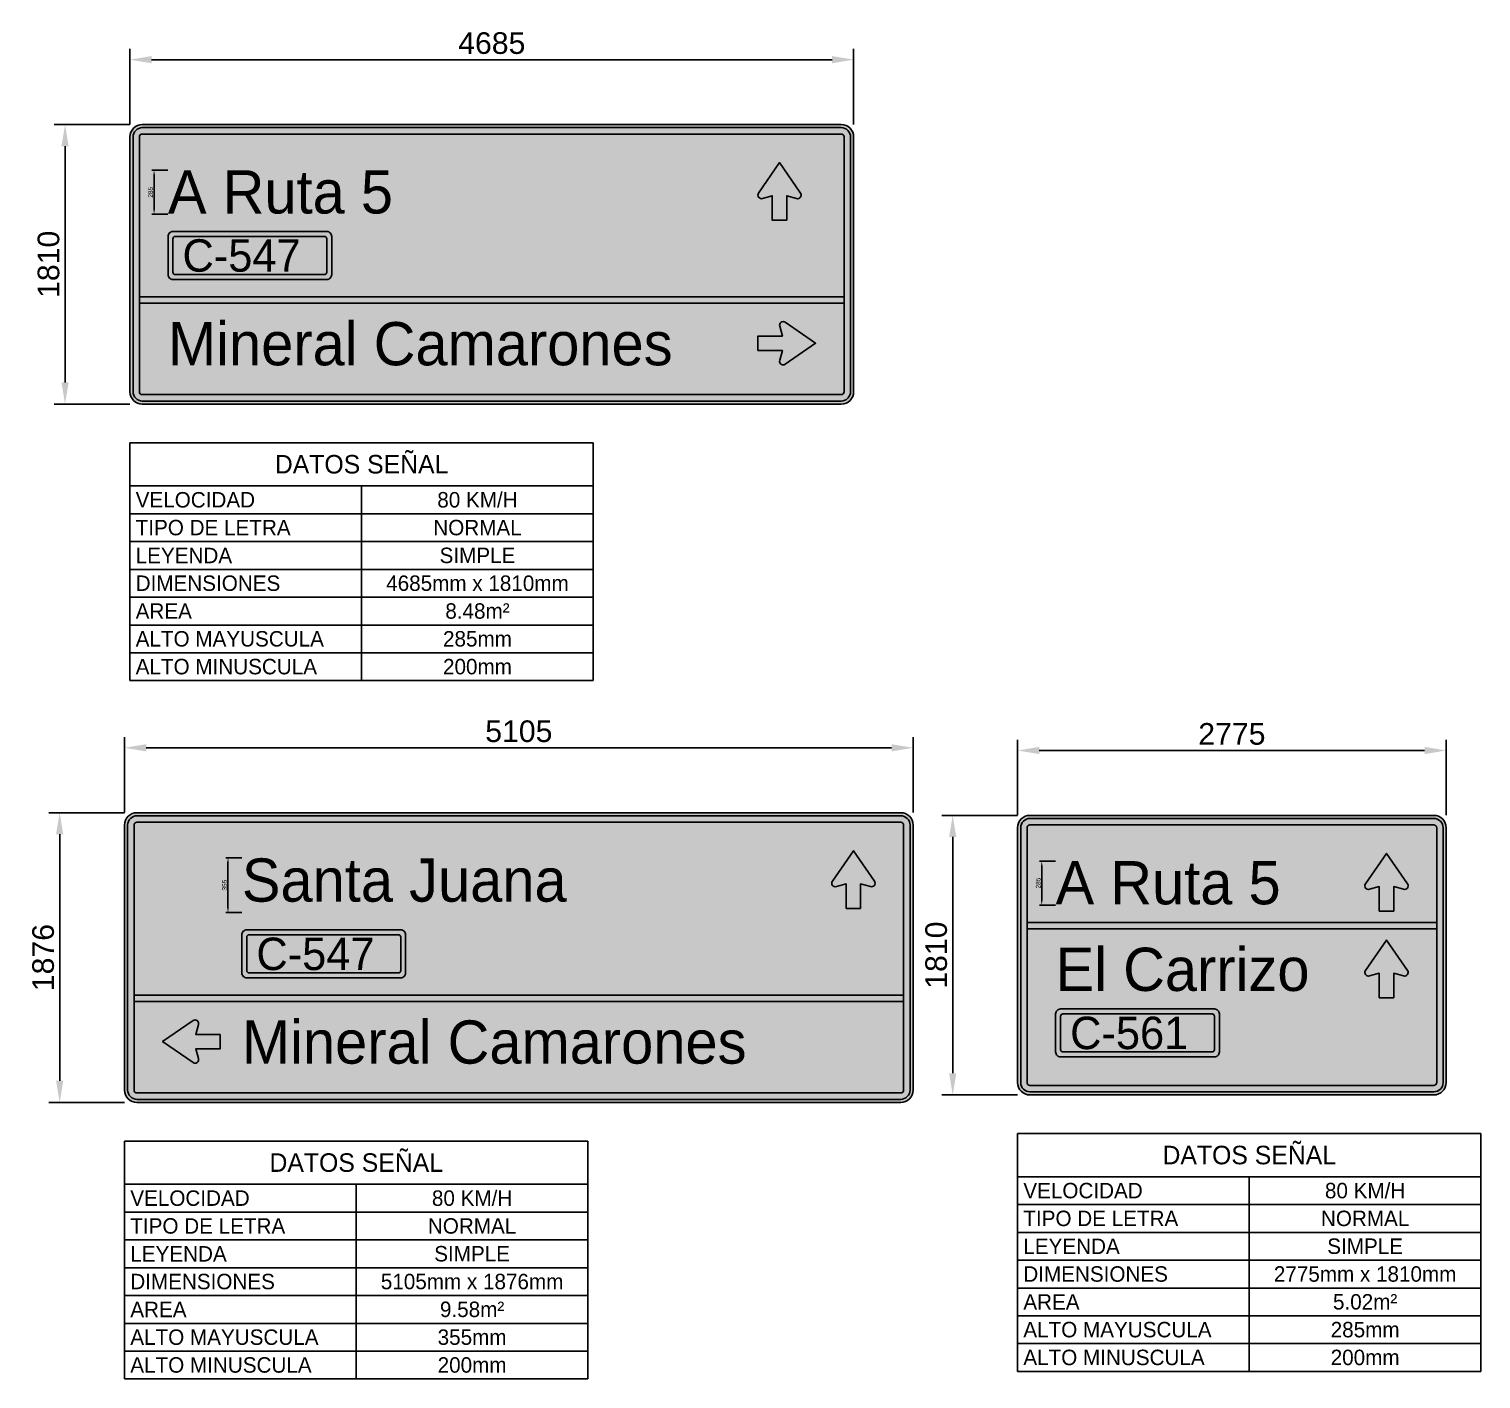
# Model space of a CAD drawing. Header units: millimetres. Extents: x 21 to 9781, y 2380 to 20169.
# Drawn here: x 21 to 9421, y 11430 to 20169 of the extents above; entities that cross this region are included whole.
import ezdxf
from ezdxf.enums import TextEntityAlignment as Align

# ---------------------------------------------------------------- set-up
doc = ezdxf.new("R2010")
doc.units = ezdxf.units.MM
doc.layers.add('SEÑAL', color=7, linetype='Continuous')
doc.styles.add('CONASET', font='RutaCL_Regular.ttf')
doc.styles.get("Standard").update_dxf_attribs({"font": 'arial.ttf'})
doc.dimstyles.new('ISO-25', dxfattribs={"dimtxt": 2.5, "dimasz": 2.5, "dimexe": 1.25, "dimexo": 0.625, "dimtad": 1, "dimtxsty": 'Standard', "dimcen": 2.5, "dimadec": 0, "dimazin": 0, "dimtfac": 1, "dimtmove": 0, "dimatfit": 3, "dimfxl": 1, "dimarcsym": 0})

# ---------------------------------------------------------------- blocks, each defined once
blk = doc.blocks.new('*U2')
at = {"true_color": 0xffffff}
h = blk.add_hatch(color=7, dxfattribs=at)
edge = h.paths.add_edge_path()
edge.add_line((-242.2, -245.7), (469.8, -245.7))
edge.add_arc((469.8, -223.2), 22.5, 270, 360)
edge.add_line((492.3, -223.2), (492.3, -46.8))
edge.add_arc((469.8, -46.8), 22.5, 0, 90)
edge.add_line((469.8, -24.3), (-242.2, -24.3))
edge.add_arc((-242.2, -46.8), 22.5, 90, 180)
edge.add_line((-264.7, -46.8), (-264.7, -223.2))
edge.add_arc((-242.2, -223.2), 22.5, 180, 270)
edge = h.paths.add_edge_path(flags=16)
edge.add_line((-231, -223.2), (458.6, -223.2))
edge.add_arc((458.6, -212), 11.2, 270, 360)
edge.add_line((469.8, -212), (469.8, -58))
edge.add_arc((458.6, -58), 11.2, 0, 90)
edge.add_line((458.6, -46.8), (-231, -46.8))
edge.add_arc((-231, -58), 11.2, 90, 180)
edge.add_line((-242.2, -58), (-242.2, -212))
edge.add_arc((-231, -212), 11.2, 180, 270)
at = {"color": 7, "true_color": 0xffffff}
for points in [[(-242.2, -245.7), (469.8, -245.7, 0.414214), (492.3, -223.2), (492.3, -46.8, 0.414214), (469.8, -24.3), (-242.2, -24.3, 0.414214), (-264.7, -46.8), (-264.7, -223.2, 0.414214)], [(-231, -223.2), (458.6, -223.2, 0.414214), (469.8, -212), (469.8, -58, 0.414214), (458.6, -46.8), (-231, -46.8, 0.414214), (-242.2, -58), (-242.2, -212, 0.414214)]]:
    blk.add_lwpolyline(points, format="xyb", close=True, dxfattribs=at)
at = {"color": 7, "true_color": 0xffffff, "style": 'CONASET'}
blk.add_attdef('ROL', text='', height=150, dxfattribs=at).set_placement((-197.7, -135), align=Align.MIDDLE_LEFT)
blk = doc.blocks.new('$FLECHAASCENDENTE')
at = {"true_color": 0xffffff}
blk.add_hatch(color=7, dxfattribs=at).paths.add_polyline_path([(0, 0), (-211, 146, 0.699906), (-249, 118), (-230, 50), (-400, 50), (-400, -50), (-230, -50), (-249, -118, 0.699906), (-211, -146)])
at = {"layer": 'SEÑAL', "color": 7, "true_color": 0xffffff}
blk.add_lwpolyline([(-400, -50), (-230, -50), (-249, -118, 0.699906), (-211, -146), (0, 0), (-211, 146, 0.699906), (-249, 118), (-230, 50), (-400, 50)], format="xyb", close=True, dxfattribs=at)
blk = doc.blocks.new('*D34')
at = {"color": 0, "lineweight": -2, "transparency": 16777216}
for p, q in [((638.8, 15095.5), (149.5, 15095.5)), ((219.5, 13359.7), (219.5, 14955.5)), ((638.8, 13219.7), (149.5, 13219.7))]:
    blk.add_line(p, q, dxfattribs=at)
at = {"color": 0, "transparency": 16777216}
for points in [[(196.1, 14955.5), (242.8, 14955.5), (219.5, 15095.5)], [(196.1, 13359.7), (242.8, 13359.7), (219.5, 13219.7)]]:
    blk.add_solid(points, dxfattribs=at)
at = {"layer": 'DEFPOINTS', "color": 0, "transparency": 16777216}
for p in [(219.5, 15095.5), (639.5, 15095.5), (639.5, 13219.7)]:
    blk.add_point(p, dxfattribs=at)
at = {"color": 0, "transparency": 16777216, "insert": (113, 14157.6), "char_height": 140, "attachment_point": 5, "rotation": 90}
blk.add_mtext('1876', dxfattribs=at)
blk = doc.blocks.new('*D35')
at = {"color": 0, "lineweight": -2, "transparency": 16777216}
for p, q in [((639.5, 15096.2), (639.5, 15585.5)), ((779.5, 15515.5), (5604.9, 15515.5)), ((5744.9, 15096.2), (5744.9, 15585.5))]:
    blk.add_line(p, q, dxfattribs=at)
at = {"color": 0, "transparency": 16777216}
for points in [[(779.5, 15538.9), (779.5, 15492.2), (639.5, 15515.5)], [(5604.9, 15538.9), (5604.9, 15492.2), (5744.9, 15515.5)]]:
    blk.add_solid(points, dxfattribs=at)
at = {"layer": 'DEFPOINTS', "color": 0, "transparency": 16777216}
for p in [(5744.9, 15515.5), (639.5, 15095.5), (5744.9, 15095.5)]:
    blk.add_point(p, dxfattribs=at)
at = {"color": 0, "transparency": 16777216, "insert": (3192.2, 15622), "char_height": 140, "attachment_point": 5}
blk.add_mtext('5105', dxfattribs=at)
blk = doc.blocks.new('*D36')
at = {"color": 0, "lineweight": -2, "transparency": 16777216}
for p, q in [((1398.6, 14804.2), (1294.2, 14804.2)), ((1309.2, 14478.8), (1309.2, 14774.2)), ((1398.6, 14448.8), (1294.2, 14448.8))]:
    blk.add_line(p, q, dxfattribs=at)
at = {"color": 0, "transparency": 16777216}
for points in [[(1304.2, 14774.2), (1314.2, 14774.2), (1309.2, 14804.2)], [(1304.2, 14478.8), (1314.2, 14478.8), (1309.2, 14448.8)]]:
    blk.add_solid(points, dxfattribs=at)
at = {"layer": 'DEFPOINTS', "color": 0, "transparency": 16777216}
for p in [(1309.2, 14804.2), (1399.2, 14804.2), (1399.2, 14448.8)]:
    blk.add_point(p, dxfattribs=at)
at = {"color": 0, "transparency": 16777216, "insert": (1286.4, 14626.5), "char_height": 30, "attachment_point": 5, "rotation": 90}
blk.add_mtext('355', dxfattribs=at)
blk = doc.blocks.new('*T37')
at = {"color": 0, "linetype": 'ByBlock', "lineweight": -2, "transparency": 16777216}
for p, q in [((0, 0), (3000, 0)), ((0, 0), (0, -1540)), ((3000, 0), (3000, -1540)), ((0, -280), (3000, -280)), ((1500, -280), (1500, -1540)), ((0, -460), (3000, -460)), ((0, -640), (3000, -640)), ((0, -820), (3000, -820)), ((0, -1000), (3000, -1000)), ((0, -1180), (3000, -1180)), ((0, -1360), (3000, -1360)), ((0, -1540), (3000, -1540))]:
    blk.add_line(p, q, dxfattribs=at)
at = {"color": 0, "transparency": 16777216, "style": 'CONASET'}
for s, insert, char_height, width, attachment_point in [('DATOS SEÑAL', (1500, -140), 120, 2999.88, 5), (' VELOCIDAD', (0.06, -370), 100, 1499.88, 4), ('80 KM/H', (2250, -370), 100, 1499.88, 5), (' TIPO DE LETRA', (0.06, -550), 100, 1499.88, 4), ('NORMAL', (2250, -550), 100, 1499.88, 5), (' LEYENDA', (0.06, -730), 100, 1499.88, 4), ('SIMPLE', (2250, -730), 100, 1499.88, 5), (' DIMENSIONES', (0.06, -910), 100, 1499.88, 4), ('5105mm x 1876mm', (2250, -910), 100, 1499.88, 5), (' AREA', (0.06, -1090), 100, 1499.88, 4), ('9.58m²', (2250, -1090), 100, 1499.88, 5), (' ALTO MAYUSCULA', (0.06, -1270), 100, 1499.88, 4), ('355mm', (2250, -1270), 100, 1499.88, 5), (' ALTO MINUSCULA', (0.06, -1450), 100, 1499.88, 4), ('200mm', (2250, -1450), 100, 1499.88, 5)]:
    blk.add_mtext(s, dxfattribs=dict(at, insert=insert, char_height=char_height, width=width, attachment_point=attachment_point))
blk = doc.blocks.new('*D39')
at = {"color": 0, "lineweight": -2, "transparency": 16777216}
for p, q in [((673.7, 19550.3), (184.3, 19550.3)), ((254.3, 17880.6), (254.3, 19410.3)), ((673.7, 17740.6), (184.3, 17740.6))]:
    blk.add_line(p, q, dxfattribs=at)
at = {"color": 0, "transparency": 16777216}
for points in [[(231, 19410.3), (277.7, 19410.3), (254.3, 19550.3)], [(231, 17880.6), (277.7, 17880.6), (254.3, 17740.6)]]:
    blk.add_solid(points, dxfattribs=at)
at = {"layer": 'DEFPOINTS', "color": 0, "transparency": 16777216}
for p in [(254.3, 19550.3), (674.3, 19550.3), (674.3, 17740.6)]:
    blk.add_point(p, dxfattribs=at)
at = {"color": 0, "transparency": 16777216, "insert": (147.8, 18645.5), "char_height": 140, "attachment_point": 5, "rotation": 90}
blk.add_mtext('1810', dxfattribs=at)
blk = doc.blocks.new('*D40')
at = {"color": 0, "lineweight": -2, "transparency": 16777216}
for p, q in [((674.3, 19551), (674.3, 20040.3)), ((5359.7, 19551), (5359.7, 20040.3)), ((814.3, 19970.3), (5219.7, 19970.3))]:
    blk.add_line(p, q, dxfattribs=at)
at = {"color": 0, "transparency": 16777216}
for points in [[(814.3, 19993.7), (814.3, 19947), (674.3, 19970.3)], [(5219.7, 19993.7), (5219.7, 19947), (5359.7, 19970.3)]]:
    blk.add_solid(points, dxfattribs=at)
at = {"layer": 'DEFPOINTS', "color": 0, "transparency": 16777216}
for p in [(5359.7, 19970.3), (674.3, 19550.3), (5359.7, 19550.3)]:
    blk.add_point(p, dxfattribs=at)
at = {"color": 0, "transparency": 16777216, "insert": (3017, 20076.8), "char_height": 140, "attachment_point": 5}
blk.add_mtext('4685', dxfattribs=at)
blk = doc.blocks.new('*D41')
at = {"color": 0, "lineweight": -2, "transparency": 16777216}
for p, q in [((920.1, 19254.4), (815.7, 19254.4)), ((830.7, 18999.7), (830.7, 19224.4)), ((920.1, 18969.7), (815.7, 18969.7))]:
    blk.add_line(p, q, dxfattribs=at)
at = {"color": 0, "transparency": 16777216}
for points in [[(825.7, 19224.4), (835.7, 19224.4), (830.7, 19254.4)], [(825.7, 18999.7), (835.7, 18999.7), (830.7, 18969.7)]]:
    blk.add_solid(points, dxfattribs=at)
at = {"layer": 'DEFPOINTS', "color": 0, "transparency": 16777216}
for p in [(830.7, 19254.4), (920.7, 19254.4), (920.7, 18969.7)]:
    blk.add_point(p, dxfattribs=at)
at = {"color": 0, "transparency": 16777216, "insert": (807.9, 19112), "char_height": 30, "attachment_point": 5, "rotation": 90}
blk.add_mtext('285', dxfattribs=at)
blk = doc.blocks.new('*T42')
at = {"color": 0, "linetype": 'ByBlock', "lineweight": -2, "transparency": 16777216}
for p, q in [((0, 0), (3000, 0)), ((0, 0), (0, -1540)), ((3000, 0), (3000, -1540)), ((0, -280), (3000, -280)), ((1500, -280), (1500, -1540)), ((0, -460), (3000, -460)), ((0, -640), (3000, -640)), ((0, -820), (3000, -820)), ((0, -1000), (3000, -1000)), ((0, -1180), (3000, -1180)), ((0, -1360), (3000, -1360)), ((0, -1540), (3000, -1540))]:
    blk.add_line(p, q, dxfattribs=at)
at = {"color": 0, "transparency": 16777216, "style": 'CONASET'}
for s, insert, char_height, width, attachment_point in [('DATOS SEÑAL', (1500, -140), 120, 2999.88, 5), (' VELOCIDAD', (0.06, -370), 100, 1499.88, 4), ('80 KM/H', (2250, -370), 100, 1499.88, 5), (' TIPO DE LETRA', (0.06, -550), 100, 1499.88, 4), ('NORMAL', (2250, -550), 100, 1499.88, 5), (' LEYENDA', (0.06, -730), 100, 1499.88, 4), ('SIMPLE', (2250, -730), 100, 1499.88, 5), (' DIMENSIONES', (0.06, -910), 100, 1499.88, 4), ('4685mm x 1810mm', (2250, -910), 100, 1499.88, 5), (' AREA', (0.06, -1090), 100, 1499.88, 4), ('8.48m²', (2250, -1090), 100, 1499.88, 5), (' ALTO MAYUSCULA', (0.06, -1270), 100, 1499.88, 4), ('285mm', (2250, -1270), 100, 1499.88, 5), (' ALTO MINUSCULA', (0.06, -1450), 100, 1499.88, 4), ('200mm', (2250, -1450), 100, 1499.88, 5)]:
    blk.add_mtext(s, dxfattribs=dict(at, insert=insert, char_height=char_height, width=width, attachment_point=attachment_point))
blk = doc.blocks.new('*D44')
at = {"color": 0, "lineweight": -2, "transparency": 16777216}
for p, q in [((6420.6, 15078.2), (5931.2, 15078.2)), ((6001.2, 13408.5), (6001.2, 14938.2)), ((6420.6, 13268.5), (5931.2, 13268.5))]:
    blk.add_line(p, q, dxfattribs=at)
at = {"color": 0, "transparency": 16777216}
for points in [[(5977.8, 14938.2), (6024.5, 14938.2), (6001.2, 15078.2)], [(5977.8, 13408.5), (6024.5, 13408.5), (6001.2, 13268.5)]]:
    blk.add_solid(points, dxfattribs=at)
at = {"layer": 'DEFPOINTS', "color": 0, "transparency": 16777216}
for p in [(6001.2, 15078.2), (6421.2, 15078.2), (6421.2, 13268.5)]:
    blk.add_point(p, dxfattribs=at)
at = {"color": 0, "transparency": 16777216, "insert": (5894.7, 14173.3), "char_height": 140, "attachment_point": 5, "rotation": 90}
blk.add_mtext('1810', dxfattribs=at)
blk = doc.blocks.new('*D45')
at = {"color": 0, "lineweight": -2, "transparency": 16777216}
for p, q in [((6421.2, 15078.8), (6421.2, 15568.2)), ((9196, 15078.8), (9196, 15568.2)), ((6561.2, 15498.2), (9056, 15498.2))]:
    blk.add_line(p, q, dxfattribs=at)
at = {"color": 0, "transparency": 16777216}
for points in [[(6561.2, 15521.5), (6561.2, 15474.8), (6421.2, 15498.2)], [(9056, 15521.5), (9056, 15474.8), (9196, 15498.2)]]:
    blk.add_solid(points, dxfattribs=at)
at = {"layer": 'DEFPOINTS', "color": 0, "transparency": 16777216}
for p in [(9196, 15498.2), (6421.2, 15078.2), (9196, 15078.2)]:
    blk.add_point(p, dxfattribs=at)
at = {"color": 0, "transparency": 16777216, "insert": (7808.6, 15604.7), "char_height": 140, "attachment_point": 5}
blk.add_mtext('2775', dxfattribs=at)
blk = doc.blocks.new('*D46')
at = {"color": 0, "lineweight": -2, "transparency": 16777216}
for p, q in [((6667, 14782.2), (6562.6, 14782.2)), ((6577.6, 14527.5), (6577.6, 14752.2)), ((6667, 14497.5), (6562.6, 14497.5))]:
    blk.add_line(p, q, dxfattribs=at)
at = {"color": 0, "transparency": 16777216}
for points in [[(6572.6, 14752.2), (6582.6, 14752.2), (6577.6, 14782.2)], [(6572.6, 14527.5), (6582.6, 14527.5), (6577.6, 14497.5)]]:
    blk.add_solid(points, dxfattribs=at)
at = {"layer": 'DEFPOINTS', "color": 0, "transparency": 16777216}
for p in [(6577.6, 14782.2), (6667.6, 14782.2), (6667.6, 14497.5)]:
    blk.add_point(p, dxfattribs=at)
at = {"color": 0, "transparency": 16777216, "insert": (6554.8, 14639.9), "char_height": 30, "attachment_point": 5, "rotation": 90}
blk.add_mtext('285', dxfattribs=at)
blk = doc.blocks.new('*T47')
at = {"color": 0, "linetype": 'ByBlock', "lineweight": -2, "transparency": 16777216}
for p, q in [((0, 0), (3000, 0)), ((0, 0), (0, -1540)), ((3000, 0), (3000, -1540)), ((0, -280), (3000, -280)), ((1500, -280), (1500, -1540)), ((0, -460), (3000, -460)), ((0, -640), (3000, -640)), ((0, -820), (3000, -820)), ((0, -1000), (3000, -1000)), ((0, -1180), (3000, -1180)), ((0, -1360), (3000, -1360)), ((0, -1540), (3000, -1540))]:
    blk.add_line(p, q, dxfattribs=at)
at = {"color": 0, "transparency": 16777216, "style": 'CONASET'}
for s, insert, char_height, width, attachment_point in [('DATOS SEÑAL', (1500, -140), 120, 2999.88, 5), (' VELOCIDAD', (0.06, -370), 100, 1499.88, 4), ('80 KM/H', (2250, -370), 100, 1499.88, 5), (' TIPO DE LETRA', (0.06, -550), 100, 1499.88, 4), ('NORMAL', (2250, -550), 100, 1499.88, 5), (' LEYENDA', (0.06, -730), 100, 1499.88, 4), ('SIMPLE', (2250, -730), 100, 1499.88, 5), (' DIMENSIONES', (0.06, -910), 100, 1499.88, 4), ('2775mm x 1810mm', (2250, -910), 100, 1499.88, 5), (' AREA', (0.06, -1090), 100, 1499.88, 4), ('5.02m²', (2250, -1090), 100, 1499.88, 5), (' ALTO MAYUSCULA', (0.06, -1270), 100, 1499.88, 4), ('285mm', (2250, -1270), 100, 1499.88, 5), (' ALTO MINUSCULA', (0.06, -1450), 100, 1499.88, 4), ('200mm', (2250, -1450), 100, 1499.88, 5)]:
    blk.add_mtext(s, dxfattribs=dict(at, insert=insert, char_height=char_height, width=width, attachment_point=attachment_point))

msp = doc.modelspace()

# ---------------------------------------------------------------- hatches: boundary and pattern name
at = {"true_color": 0x007f00}
h = msp.add_hatch(color=96, dxfattribs=at)
edge = h.paths.add_edge_path()
edge.add_line((754.3, 17740.6), (5279.7, 17740.6))
edge.add_arc((5279.7, 17820.6), 80, 270, 360)
edge.add_line((5359.7, 17820.6), (5359.7, 19470.3))
edge.add_arc((5279.7, 19470.3), 80, 0, 90)
edge.add_line((5279.7, 19550.3), (754.3, 19550.3))
edge.add_arc((754.3, 19470.3), 80, 90, 180)
edge.add_line((674.3, 19470.3), (674.3, 17820.6))
edge.add_arc((754.3, 17820.6), 80, 180, 270)
at = {"true_color": 0xffffff}
h = msp.add_hatch(color=7, dxfattribs=at)
edge = h.paths.add_edge_path()
edge.add_line((754.3, 17760.6), (5279.7, 17760.6))
edge.add_arc((5279.7, 17820.6), 60, 270, 360)
edge.add_line((5339.7, 17820.6), (5339.7, 19470.3))
edge.add_arc((5279.7, 19470.3), 60, 0, 90)
edge.add_line((5279.7, 19530.3), (754.3, 19530.3))
edge.add_arc((754.3, 19470.3), 60, 90, 180)
edge.add_line((694.3, 19470.3), (694.3, 17820.6))
edge.add_arc((754.3, 17820.6), 60, 180, 270)
edge = h.paths.add_edge_path(flags=16)
edge.add_line((754.3, 17802.1), (5279.7, 17802.1))
edge.add_arc((5279.7, 17820.6), 18.5, 270, 360)
edge.add_line((5298.2, 17820.6), (5298.2, 19470.3))
edge.add_arc((5279.7, 19470.3), 18.5, 0, 90)
edge.add_line((5279.7, 19488.8), (754.3, 19488.8))
edge.add_arc((754.3, 19470.3), 18.5, 90, 180)
edge.add_line((735.8, 19470.3), (735.8, 17820.6))
edge.add_arc((754.3, 17820.6), 18.5, 180, 270)
at = {"true_color": 0x007f00}
for points in [[(931.3, 18558.3), (1970, 18558.3), (1970, 18847.1), (931.3, 18847.1)], [(1409.8, 14037.4), (2448.5, 14037.4), (2448.5, 14326.2), (1409.8, 14326.2)], [(6678.2, 13525.5), (7716.9, 13525.5), (7716.9, 13814.2), (6678.2, 13814.2)]]:
    msp.add_hatch(color=96, dxfattribs=at).paths.add_polyline_path(points)
at = {"true_color": 0xffffff}
for points in [[(735.8, 18394.2), (5298.2, 18394.2), (5298.2, 18435.7), (735.8, 18435.7)], [(6482.7, 14344), (9134.5, 14344), (9134.5, 14385.5), (6482.7, 14385.5)], [(701, 13873.3), (5683.4, 13873.3), (5683.4, 13914.8), (701, 13914.8)]]:
    msp.add_hatch(color=7, dxfattribs=at).paths.add_polyline_path(points)
at = {"true_color": 0x007f00}
h = msp.add_hatch(color=96, dxfattribs=at)
edge = h.paths.add_edge_path()
edge.add_line((719.5, 13219.7), (5664.9, 13219.7))
edge.add_arc((5664.9, 13299.7), 80, 270, 360)
edge.add_line((5744.9, 13299.7), (5744.9, 15015.5))
edge.add_arc((5664.9, 15015.5), 80, 0, 90)
edge.add_line((5664.9, 15095.5), (719.5, 15095.5))
edge.add_arc((719.5, 15015.5), 80, 90, 180)
edge.add_line((639.5, 15015.5), (639.5, 13299.7))
edge.add_arc((719.5, 13299.7), 80, 180, 270)
at = {"true_color": 0xffffff}
h = msp.add_hatch(color=7, dxfattribs=at)
edge = h.paths.add_edge_path()
edge.add_line((719.5, 13239.7), (5664.9, 13239.7))
edge.add_arc((5664.9, 13299.7), 60, 270, 360)
edge.add_line((5724.9, 13299.7), (5724.9, 15015.5))
edge.add_arc((5664.9, 15015.5), 60, 0, 90)
edge.add_line((5664.9, 15075.5), (719.5, 15075.5))
edge.add_arc((719.5, 15015.5), 60, 90, 180)
edge.add_line((659.5, 15015.5), (659.5, 13299.7))
edge.add_arc((719.5, 13299.7), 60, 180, 270)
edge = h.paths.add_edge_path(flags=16)
edge.add_line((719.5, 13281.2), (5664.9, 13281.2))
edge.add_arc((5664.9, 13299.7), 18.5, 270, 360)
edge.add_line((5683.4, 13299.7), (5683.4, 15015.5))
edge.add_arc((5664.9, 15015.5), 18.5, 0, 90)
edge.add_line((5664.9, 15034), (719.5, 15034))
edge.add_arc((719.5, 15015.5), 18.5, 90, 180)
edge.add_line((701, 15015.5), (701, 13299.7))
edge.add_arc((719.5, 13299.7), 18.5, 180, 270)
at = {"true_color": 0x007f00}
h = msp.add_hatch(color=96, dxfattribs=at)
edge = h.paths.add_edge_path()
edge.add_line((6501.2, 13268.5), (9116, 13268.5))
edge.add_arc((9116, 13348.5), 80, 270, 360)
edge.add_line((9196, 13348.5), (9196, 14998.2))
edge.add_arc((9116, 14998.2), 80, 0, 90)
edge.add_line((9116, 15078.2), (6501.2, 15078.2))
edge.add_arc((6501.2, 14998.2), 80, 90, 180)
edge.add_line((6421.2, 14998.2), (6421.2, 13348.5))
edge.add_arc((6501.2, 13348.5), 80, 180, 270)
at = {"true_color": 0xffffff}
h = msp.add_hatch(color=7, dxfattribs=at)
edge = h.paths.add_edge_path()
edge.add_line((6501.2, 13288.5), (9116, 13288.5))
edge.add_arc((9116, 13348.5), 60, 270, 360)
edge.add_line((9176, 13348.5), (9176, 14998.2))
edge.add_arc((9116, 14998.2), 60, 0, 90)
edge.add_line((9116, 15058.2), (6501.2, 15058.2))
edge.add_arc((6501.2, 14998.2), 60, 90, 180)
edge.add_line((6441.2, 14998.2), (6441.2, 13348.5))
edge.add_arc((6501.2, 13348.5), 60, 180, 270)
edge = h.paths.add_edge_path(flags=16)
edge.add_line((6501.2, 13330), (9116, 13330))
edge.add_arc((9116, 13348.5), 18.5, 270, 360)
edge.add_line((9134.5, 13348.5), (9134.5, 14998.2))
edge.add_arc((9116, 14998.2), 18.5, 0, 90)
edge.add_line((9116, 15016.7), (6501.2, 15016.7))
edge.add_arc((6501.2, 14998.2), 18.5, 90, 180)
edge.add_line((6482.7, 14998.2), (6482.7, 13348.5))
edge.add_arc((6501.2, 13348.5), 18.5, 180, 270)

# ---------------------------------------------------------------- linework, layer by layer
at = {"color": 7, "true_color": 0xffffff}
for points in [[(754.3, 17740.6), (5279.7, 17740.6, 0.414214), (5359.7, 17820.6), (5359.7, 19470.3, 0.414214), (5279.7, 19550.3), (754.3, 19550.3, 0.414214), (674.3, 19470.3), (674.3, 17820.6, 0.414214)], [(754.3, 17760.6), (5279.7, 17760.6, 0.414214), (5339.7, 17820.6), (5339.7, 19470.3, 0.414214), (5279.7, 19530.3), (754.3, 19530.3, 0.414214), (694.3, 19470.3), (694.3, 17820.6, 0.414214)], [(754.3, 17802.1), (5279.7, 17802.1, 0.414214), (5298.2, 17820.6), (5298.2, 19470.3, 0.414214), (5279.7, 19488.8), (754.3, 19488.8, 0.414214), (735.8, 19470.3), (735.8, 17820.6, 0.414214)], [(719.5, 13219.7), (5664.9, 13219.7, 0.414214), (5744.9, 13299.7), (5744.9, 15015.5, 0.414214), (5664.9, 15095.5), (719.5, 15095.5, 0.414214), (639.5, 15015.5), (639.5, 13299.7, 0.414214)], [(719.5, 13239.7), (5664.9, 13239.7, 0.414214), (5724.9, 13299.7), (5724.9, 15015.5, 0.414214), (5664.9, 15075.5), (719.5, 15075.5, 0.414214), (659.5, 15015.5), (659.5, 13299.7, 0.414214)], [(6501.2, 13268.5), (9116, 13268.5, 0.414214), (9196, 13348.5), (9196, 14998.2, 0.414214), (9116, 15078.2), (6501.2, 15078.2, 0.414214), (6421.2, 14998.2), (6421.2, 13348.5, 0.414214)], [(6501.2, 13288.5), (9116, 13288.5, 0.414214), (9176, 13348.5), (9176, 14998.2, 0.414214), (9116, 15058.2), (6501.2, 15058.2, 0.414214), (6441.2, 14998.2), (6441.2, 13348.5, 0.414214)], [(719.5, 13281.2), (5664.9, 13281.2, 0.414214), (5683.4, 13299.7), (5683.4, 15015.5, 0.414214), (5664.9, 15034), (719.5, 15034, 0.414214), (701, 15015.5), (701, 13299.7, 0.414214)], [(6501.2, 13330), (9116, 13330, 0.414214), (9134.5, 13348.5), (9134.5, 14998.2, 0.414214), (9116, 15016.7), (6501.2, 15016.7, 0.414214), (6482.7, 14998.2), (6482.7, 13348.5, 0.414214)]]:
    msp.add_lwpolyline(points, format="xyb", close=True, dxfattribs=at)
for points in [[(735.8, 18394.2), (5298.2, 18394.2), (5298.2, 18435.7), (735.8, 18435.7)], [(6482.7, 14344), (9134.5, 14344), (9134.5, 14385.5), (6482.7, 14385.5)], [(701, 13873.3), (5683.4, 13873.3), (5683.4, 13914.8), (701, 13914.8)]]:
    msp.add_lwpolyline(points, close=True, dxfattribs=at)

# ---------------------------------------------------------------- block references
at = {"color": 7, "true_color": 0xffffff, "xscale": 0.9333333333333332, "yscale": 0.9333333333333332, "zscale": 0.9333333333333332}
for p, rotation in [((4880, 19303.9), 90), ((5358.5, 14849.1), 90), ((8809.6, 14831.8), 90), ((8809.6, 14271.1), 90), ((885.9, 13613.7), 180)]:
    msp.add_blockref('$FLECHAASCENDENTE', p, dxfattribs=dict(at, rotation=rotation))
at = {"color": 7, "true_color": 0xffffff, "xscale": 1.4, "yscale": 1.4, "zscale": 1.4}
for p, values in [((1291.4, 18891.7), {'ROL': 'C-547'}), ((1769.8, 14370.8), {'ROL': 'C-547'}), ((7038.2, 13858.9), {'ROL': 'C-561'})]:
    msp.add_blockref('*U2', p, dxfattribs=at).add_auto_attribs(values)
at = {"color": 7, "true_color": 0xffffff, "xscale": 0.9333333333333332, "yscale": 0.9333333333333332, "zscale": 0.9333333333333332}
msp.add_blockref('$FLECHAASCENDENTE', (5113.3, 18134.6), dxfattribs=at)
for name, p in [('*T42', (674.3, 17490.6)), ('*T47', (6421.2, 13018.5)), ('*T37', (639.5, 12969.7))]:
    msp.add_blockref(name, p)

# ---------------------------------------------------------------- texts
at = {"color": 7, "true_color": 0xffffff, "style": 'CONASET'}
for s, p in [('A Ruta 5', (920.7, 19114.4)), ('Mineral Camarones', (920.7, 18131.7)), ('Santa Juana', (1399.2, 14659.5)), ('A Ruta 5', (6667.6, 14642.2)), ('El Carrizo', (6667.6, 14081.5)), ('Mineral Camarones', (1399.2, 13610.8))]:
    msp.add_text(s, height=280, dxfattribs=at).set_placement(p, align=Align.MIDDLE_LEFT)

# ---------------------------------------------------------------- dimensions: what is measured, and where the dimension line sits
for base, p1, p2, picture, middle in [((5359.7, 19970.3), (674.3, 19550.3), (5359.7, 19550.3), '*D40', (3017, 20076.8)), ((5744.9, 15515.5), (639.5, 15095.5), (5744.9, 15095.5), '*D35', (3192.2, 15622)), ((9196, 15498.2), (6421.2, 15078.2), (9196, 15078.2), '*D45', (7808.6, 15604.7))]:
    dim = msp.add_linear_dim(base=base, p1=p1, p2=p2, dimstyle='ISO-25', override={"dimtxt": 140, "dimasz": 140, "dimexe": 70, "dimgap": 35, "dimdec": 0})
    dim.commit()
    dim.dimension.update_dxf_attribs({"geometry": picture, "text_midpoint": middle})
for base, p1, p2, override, picture, middle in [((254.3, 19550.3), (674.3, 17740.6), (674.3, 19550.3), {"dimtxt": 140, "dimasz": 140, "dimexe": 70, "dimgap": 35, "dimdec": 0}, '*D39', (147.8, 18645.5)), ((830.7, 19254.4), (920.7, 18969.7), (920.7, 19254.4), {"dimtxt": 30, "dimasz": 30, "dimexe": 15, "dimgap": 7.5, "dimdec": 0}, '*D41', (807.9, 19112)), ((219.5, 15095.5), (639.5, 13219.7), (639.5, 15095.5), {"dimtxt": 140, "dimasz": 140, "dimexe": 70, "dimgap": 35, "dimdec": 0}, '*D34', (113, 14157.6)), ((6001.2, 15078.2), (6421.2, 13268.5), (6421.2, 15078.2), {"dimtxt": 140, "dimasz": 140, "dimexe": 70, "dimgap": 35, "dimdec": 0}, '*D44', (5894.7, 14173.3)), ((1309.2, 14804.2), (1399.2, 14448.8), (1399.2, 14804.2), {"dimtxt": 30, "dimasz": 30, "dimexe": 15, "dimgap": 7.5, "dimdec": 0}, '*D36', (1286.4, 14626.5)), ((6577.6, 14782.2), (6667.6, 14497.5), (6667.6, 14782.2), {"dimtxt": 30, "dimasz": 30, "dimexe": 15, "dimgap": 7.5, "dimdec": 0}, '*D46', (6554.8, 14639.9))]:
    dim = msp.add_linear_dim(base=base, p1=p1, p2=p2, angle=90, dimstyle='ISO-25', override=override)
    dim.commit()
    dim.dimension.update_dxf_attribs({"geometry": picture, "text_midpoint": middle})

doc.saveas('drawing.dxf')
